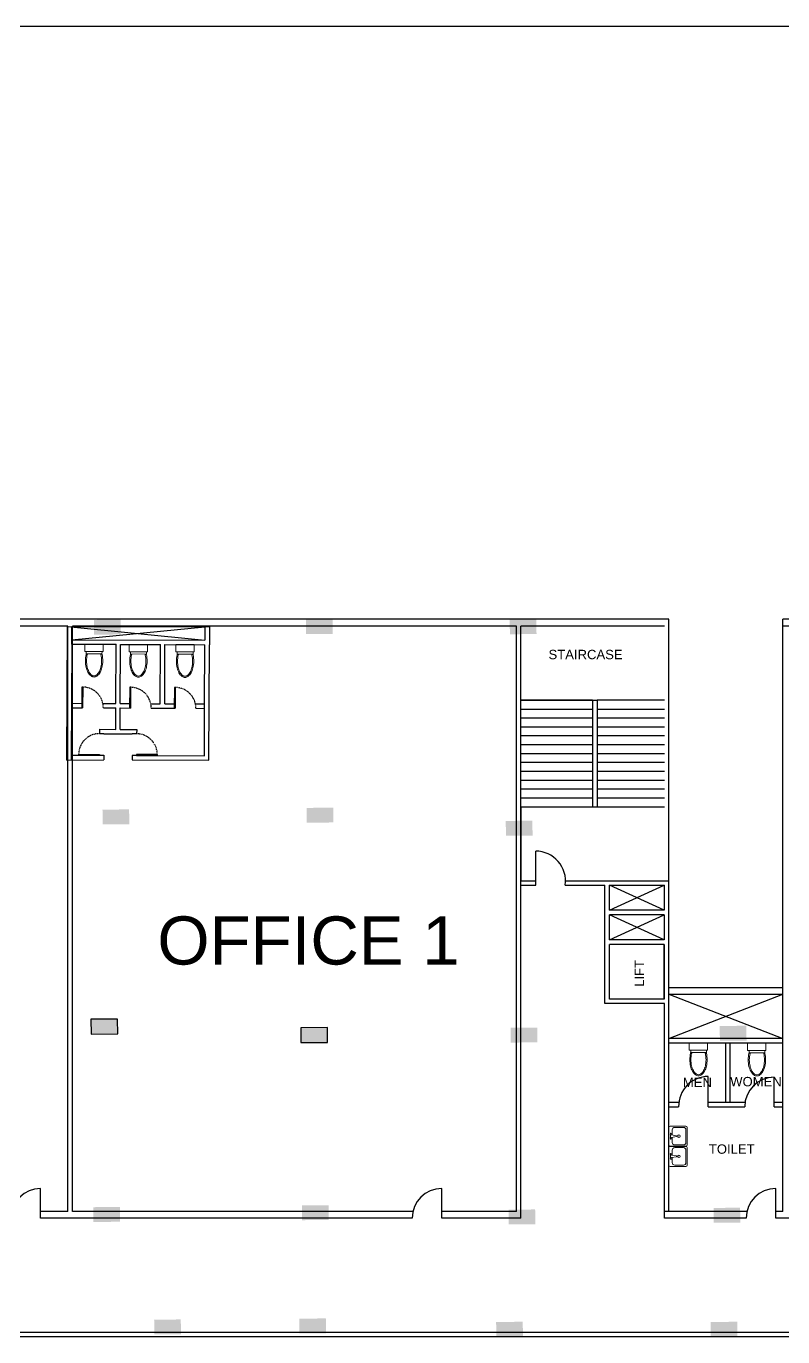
# Model space of a CAD drawing. Header units: millimetres. Extents: x 587797 to 2274247, y 1711 to 439204.
# Drawn here: x 1482342 to 1507905, y 287438 to 331711 of the extents above; entities that cross this region are included whole.
import ezdxf

# ---------------------------------------------------------------- set-up
doc = ezdxf.new("R2010")
doc.units = ezdxf.units.MM
doc.linetypes.add('ACAD_ISO03W100', pattern=[30, 12, -18])
doc.layers.add('finiture', color=7, linetype='Continuous', lineweight=20)
doc.styles.add('DIM_FONT', font='SIMPLEX', dxfattribs={"width": 0.8})
doc.styles.get("Standard").update_dxf_attribs({"font": 'arial.ttf'})

msp = doc.modelspace()

# ---------------------------------------------------------------- hatches: boundary and pattern name
h = msp.add_hatch(color=256)
h.dxf.hatch_style = 1
h.paths.add_polyline_path([(1485534.641, 311164.563), (1485530.354, 311664.545), (1484630.387, 311656.827), (1484634.674, 311156.845)])
h = msp.add_hatch(color=256)
h.dxf.hatch_style = 1
h.paths.add_polyline_path([(1492699.731, 311181.411), (1492695.443, 311681.393), (1491795.476, 311673.675), (1491799.764, 311173.693)])
h = msp.add_hatch(color=256)
h.dxf.hatch_style = 1
h.paths.add_polyline_path([(1499583.973, 311178.261), (1499579.685, 311678.242), (1498679.718, 311670.524), (1498684.006, 311170.543)])
h = msp.add_hatch(color=256)
h.dxf.hatch_style = 1
h.paths.add_polyline_path([(1485823.516, 304753.464), (1485819.228, 305253.445), (1484919.262, 305245.727), (1484923.549, 304745.746)])
h = msp.add_hatch(color=256)
h.dxf.hatch_style = 1
h.paths.add_polyline_path([(1492723.384, 304812.635), (1492719.097, 305312.617), (1491819.13, 305304.899), (1491823.417, 304804.917)])
h = msp.add_hatch(color=256)
h.dxf.hatch_style = 1
h.paths.add_polyline_path([(1499449.852, 304372.075), (1499445.564, 304872.056), (1498545.597, 304864.338), (1498549.885, 304364.357)])
h = msp.add_hatch(color=256)
h.dxf.hatch_style = 1
h.paths.add_polyline_path([(1485433.163, 297671.679), (1485428.875, 298171.661), (1484528.908, 298163.943), (1484533.196, 297663.961)])
h = msp.add_hatch(color=256)
h.dxf.hatch_style = 1
h.paths.add_polyline_path([(1492523.866, 297384.677), (1492519.579, 297884.659), (1491619.612, 297876.941), (1491623.899, 297376.959)])
h = msp.add_hatch(color=256)
h.dxf.hatch_style = 1
h.paths.add_polyline_path([(1499612.679, 297384.677), (1499608.391, 297884.659), (1498708.424, 297876.941), (1498712.712, 297376.959)])
h = msp.add_hatch(color=256)
h.dxf.hatch_style = 1
h.paths.add_polyline_path([(1506679.46, 297445.28), (1506675.172, 297945.262), (1505775.205, 297937.544), (1505779.493, 297437.562)])
h = msp.add_hatch(color=256)
h.dxf.hatch_style = 1
h.paths.add_polyline_path([(1485514.383, 291323.927), (1485510.095, 291823.909), (1484610.128, 291816.191), (1484614.416, 291316.21)])
h = msp.add_hatch(color=256)
h.dxf.hatch_style = 1
h.paths.add_polyline_path([(1492563.064, 291384.375), (1492558.776, 291884.357), (1491658.809, 291876.639), (1491663.097, 291376.657)])
h = msp.add_hatch(color=256)
h.dxf.hatch_style = 1
h.paths.add_polyline_path([(1506468.491, 291298.536), (1506464.203, 291798.518), (1505564.237, 291790.8), (1505568.524, 291290.819)])
h = msp.add_hatch(color=256)
h.dxf.hatch_style = 1
h.paths.add_polyline_path([(1499542.542, 291239.141), (1499538.254, 291739.123), (1498638.287, 291731.405), (1498642.575, 291231.423)])
h = msp.add_hatch(color=256)
h.dxf.hatch_style = 1
h.paths.add_polyline_path([(1487569.249, 287523.436), (1487564.961, 288023.418), (1486664.994, 288015.7), (1486669.282, 287515.718)])
h = msp.add_hatch(color=256)
h.dxf.hatch_style = 1
h.paths.add_polyline_path([(1492469.739, 287558.252), (1492465.452, 288058.233), (1491565.485, 288050.515), (1491569.772, 287550.534)])
h = msp.add_hatch(color=256)
h.dxf.hatch_style = 1
h.paths.add_polyline_path([(1499124.271, 287445.688), (1499119.984, 287945.669), (1498220.017, 287937.951), (1498224.305, 287437.97)])
h = msp.add_hatch(color=256)
h.dxf.hatch_style = 1
h.paths.add_polyline_path([(1506371.047, 287445.688), (1506366.759, 287945.669), (1505466.793, 287937.951), (1505471.08, 287437.97)])

# ---------------------------------------------------------------- linework, layer by layer
for p, q in [((1347477.966, 331711.038), (1546690.991, 331711.038)), ((1504053.595, 311675.292), (1450053.595, 311675.292)), ((1483753.595, 311445.292), (1450053.595, 311445.292)), ((1483713.204, 306919.042), (1483732.759, 311437.636)), ((1483732.759, 311437.636), (1488380.768, 310967.517)), ((1483753.595, 291675.292), (1483753.595, 311445.292)), ((1483880.161, 310836.992), (1483882.758, 311436.987)), ((1483880.81, 310986.991), (1488382.715, 311417.512)), ((1483882.758, 311436.987), (1488532.714, 311416.863)), ((1498903.595, 311445.292), (1483903.595, 311445.292)), ((1483903.595, 291675.292), (1483903.595, 311445.292)), ((1488382.715, 311417.512), (1488380.768, 310967.517)), ((1488532.714, 311416.863), (1488530.117, 310816.869)), ((1498903.595, 291675.292), (1498903.595, 311445.292)), ((1503903.595, 311445.292), (1499053.595, 311445.292)), ((1499053.595, 291445.292), (1499053.595, 311445.292)), ((1503903.595, 311445.292), (1499053.595, 311445.292)), ((1504053.595, 291675.292), (1504053.595, 311675.292)), ((1542053.595, 311675.292), (1507903.595, 311675.292)), ((1507903.595, 291675.292), (1507903.595, 311675.292)), ((1542053.595, 311445.292), (1507903.595, 311445.292)), ((1483880.161, 310836.992), (1483863.288, 306938.1)), ((1483880.161, 310836.992), (1485380.147, 310830.501)), ((1483880.81, 310986.991), (1488380.768, 310967.517)), ((1485371.492, 308830.52), (1485380.147, 310830.501)), ((1485521.49, 308829.87), (1485530.145, 310829.852)), ((1485530.145, 310829.852), (1486880.133, 310824.009)), ((1486871.478, 308824.028), (1486880.133, 310824.009)), ((1487021.476, 308823.379), (1487030.131, 310823.36)), ((1487030.131, 310823.36), (1488380.119, 310817.518)), ((1488371.464, 308817.537), (1488380.119, 310817.518)), ((1488513.244, 306917.977), (1488530.117, 310816.869)), ((1484222.013, 309385.499), (1484218.983, 308685.506)), ((1484251.012, 309385.374), (1484222.013, 309385.499)), ((1484251.012, 309385.374), (1484247.983, 308685.38)), ((1485839.8, 309378.498), (1485836.771, 308678.505)), ((1485868.8, 309378.373), (1485839.8, 309378.498)), ((1485868.8, 309378.373), (1485865.771, 308678.379)), ((1487349.563, 309371.964), (1487346.534, 308671.971)), ((1487378.563, 309371.839), (1487349.563, 309371.964)), ((1487378.563, 309371.839), (1487375.534, 308671.845)), ((1483870.857, 308687.012), (1484247.983, 308685.38)), ((1483871.506, 308837.011), (1484219.633, 308835.504)), ((1484932.366, 308832.42), (1485371.492, 308830.52)), ((1484947.977, 308682.351), (1485370.843, 308680.521)), ((1485367.715, 307957.94), (1485370.843, 308680.521)), ((1485517.714, 307957.291), (1485520.841, 308679.872)), ((1485520.841, 308679.872), (1485865.771, 308678.379)), ((1485521.49, 308829.87), (1485837.42, 308828.503)), ((1486550.153, 308825.419), (1486871.478, 308824.028)), ((1486565.764, 308675.35), (1487375.534, 308671.845)), ((1487021.476, 308823.379), (1487347.183, 308821.969)), ((1488059.916, 308818.885), (1488371.464, 308817.537)), ((1488075.527, 308668.816), (1488370.814, 308667.538)), ((1488363.895, 307068.624), (1488371.464, 308817.537)), ((1501478.595, 308945.292), (1499053.595, 308945.292)), ((1499053.595, 308945.292), (1501628.595, 308945.292)), ((1499053.595, 308645.292), (1501478.595, 308645.292)), ((1501478.595, 308945.292), (1501478.595, 305345.292)), ((1503903.595, 308945.292), (1501628.595, 308945.292)), ((1501628.595, 308945.292), (1501628.595, 305345.292)), ((1501628.595, 308645.292), (1503903.595, 308645.292)), ((1499053.595, 308345.292), (1501478.595, 308345.292)), ((1501628.595, 308345.292), (1503903.595, 308345.292)), ((1484817.066, 307960.323), (1484816.429, 307812.983)), ((1484816.429, 307812.983), (1484966.427, 307812.334)), ((1484817.066, 307960.323), (1485367.715, 307957.94)), ((1484966.416, 307809.675), (1485923.835, 307805.532)), ((1485517.714, 307957.291), (1486074.483, 307954.881)), ((1485923.846, 307808.191), (1485923.835, 307805.532)), ((1486073.845, 307807.542), (1485923.846, 307808.191)), ((1486074.483, 307954.881), (1486073.845, 307807.542)), ((1499053.595, 308045.292), (1501478.595, 308045.292)), ((1499053.595, 307745.292), (1501478.595, 307745.292)), ((1501628.595, 308045.292), (1503903.595, 308045.292)), ((1501628.595, 307745.292), (1503903.595, 307745.292)), ((1499053.595, 307445.292), (1501478.595, 307445.292)), ((1501628.595, 307445.292), (1503903.595, 307445.292)), ((1483713.204, 306919.042), (1484962.623, 306933.342)), ((1483863.937, 307088.099), (1484813.274, 307083.99)), ((1484113.406, 307116.019), (1484113.28, 307087.02)), ((1484113.28, 307087.02), (1484813.274, 307083.99)), ((1484113.406, 307116.019), (1484813.399, 307112.99)), ((1484813.399, 307112.99), (1484813.274, 307083.99)), ((1484813.274, 307083.99), (1484963.272, 307083.341)), ((1484963.272, 307083.341), (1484962.623, 306933.342)), ((1485920.692, 307079.198), (1485920.042, 306929.199)), ((1485920.042, 306929.199), (1488513.244, 306917.977)), ((1486070.69, 307078.549), (1485920.692, 307079.198)), ((1486070.816, 307107.548), (1486070.69, 307078.549)), ((1486070.69, 307078.549), (1488363.895, 307068.624)), ((1486770.684, 307075.519), (1486070.69, 307078.549)), ((1486770.809, 307104.519), (1486070.816, 307107.548)), ((1486770.809, 307104.519), (1486770.684, 307075.519)), ((1499053.595, 307145.292), (1501478.595, 307145.292)), ((1499053.595, 306845.292), (1501478.595, 306845.292)), ((1501628.595, 307145.292), (1503903.595, 307145.292)), ((1501628.595, 306845.292), (1503903.595, 306845.292)), ((1499053.595, 306545.292), (1501478.595, 306545.292)), ((1501628.595, 306545.292), (1503903.595, 306545.292)), ((1499053.595, 306245.292), (1501478.595, 306245.292)), ((1499053.595, 305945.292), (1501478.595, 305945.292)), ((1501628.595, 306245.292), (1503903.595, 306245.292)), ((1501628.595, 305945.292), (1503903.595, 305945.292)), ((1499053.595, 305645.292), (1501478.595, 305645.292)), ((1501628.595, 305645.292), (1503903.595, 305645.292)), ((1499053.595, 305345.292), (1503903.595, 305345.292)), ((1499053.595, 305345.292), (1499053.595, 302845.292)), ((1499053.595, 303745.292), (1499053.595, 304745.292)), ((1499556.685, 302695.292), (1499556.685, 303845.292)), ((1499053.595, 302845.292), (1499556.685, 302845.292)), ((1500565.546, 302845.292), (1504046.635, 302845.292)), ((1501896.635, 302845.292), (1503896.635, 302845.292)), ((1504046.635, 302845.292), (1504046.635, 298695.292)), ((1499053.595, 302695.292), (1499556.685, 302695.292)), ((1500556.685, 302695.292), (1501896.635, 302695.292)), ((1501896.635, 300695.292), (1501896.635, 302695.292)), ((1502046.635, 302695.292), (1503896.635, 302695.292)), ((1502046.635, 301845.292), (1502046.635, 302695.292)), ((1502046.635, 301845.292), (1503896.635, 302695.292)), ((1503896.635, 301845.292), (1502046.635, 302695.292)), ((1502046.635, 302695.292), (1503896.635, 302695.292)), ((1502046.635, 302695.292), (1503903.595, 302695.292)), ((1503896.635, 302695.292), (1503896.635, 301845.292)), ((1503896.635, 301845.292), (1502046.635, 301845.292)), ((1503896.635, 301695.292), (1502046.635, 301695.292)), ((1502046.635, 300845.292), (1502046.635, 301695.292)), ((1502046.635, 300845.292), (1503896.635, 301695.292)), ((1503896.635, 300845.292), (1502046.635, 301695.292)), ((1503896.635, 301695.292), (1503896.635, 300845.292)), ((1501896.635, 298695.292), (1501896.635, 300695.292)), ((1503896.635, 300845.292), (1502046.635, 300845.292)), ((1503896.635, 300695.292), (1502046.635, 300695.292)), ((1502046.635, 298845.292), (1502046.635, 300695.292)), ((1503896.635, 298845.292), (1503896.635, 300695.292)), ((1503896.635, 300695.292), (1503896.635, 298845.292)), ((1504053.595, 297511.642), (1504053.595, 299511.642)), ((1503896.635, 298845.292), (1502046.635, 298845.292)), ((1504053.595, 299241.642), (1507903.595, 299241.642)), ((1504053.595, 297511.642), (1504053.595, 299011.642)), ((1504053.595, 299011.642), (1507903.595, 299011.642)), ((1504053.595, 299011.642), (1507903.595, 297511.642)), ((1504053.595, 297511.642), (1507903.595, 299011.642)), ((1503896.635, 298695.292), (1501896.635, 298695.292)), ((1503903.595, 298695.292), (1501896.635, 298695.292)), ((1503903.595, 291445.292), (1503903.595, 298695.292)), ((1485428.875, 298171.661), (1484528.908, 298163.943)), ((1484528.908, 298163.943), (1484533.196, 297663.961)), ((1485433.163, 297671.679), (1485428.875, 298171.661)), ((1484533.196, 297663.961), (1485433.163, 297671.679)), ((1492519.579, 297884.659), (1491619.612, 297876.941)), ((1491619.612, 297876.941), (1491623.899, 297376.959)), ((1492523.866, 297384.677), (1492519.579, 297884.659)), ((1491623.899, 297376.959), (1492523.866, 297384.677)), ((1507903.595, 297511.642), (1504053.595, 297511.642)), ((1507903.595, 297361.642), (1504053.595, 297361.642)), ((1505978.595, 295361.642), (1505978.595, 297361.642)), ((1506128.595, 295361.642), (1506128.595, 297361.642)), ((1507903.595, 295361.642), (1507903.595, 297361.642)), ((1505386.223, 295211.642), (1505386.223, 296233.575)), ((1507617.722, 295211.642), (1507617.722, 296211.642)), ((1504053.595, 295361.642), (1504394.273, 295361.642)), ((1504053.595, 295361.642), (1504394.273, 295361.642)), ((1505386.223, 295361.642), (1506629.036, 295361.642)), ((1505386.223, 295361.642), (1506053.595, 295361.642)), ((1507617.722, 295361.642), (1507903.595, 295361.642)), ((1504053.595, 295211.642), (1504386.223, 295211.642)), ((1504053.595, 295211.642), (1504386.223, 295211.642)), ((1505386.223, 295211.642), (1506617.722, 295211.642)), ((1505386.223, 295211.642), (1506053.595, 295211.642)), ((1507617.722, 295211.642), (1507903.595, 295211.642)), ((1482828.238, 291445.292), (1482828.238, 292445.292)), ((1496382.958, 291445.292), (1496382.958, 292445.292)), ((1499053.595, 291445.292), (1499053.595, 292445.292)), ((1507669.571, 291445.292), (1507669.571, 292445.292)), ((1483753.595, 291675.292), (1482828.238, 291675.292)), ((1495382.958, 291445.292), (1482828.238, 291445.292)), ((1495409.767, 291675.292), (1483903.595, 291675.292)), ((1495409.767, 291675.292), (1484053.595, 291675.292)), ((1498903.595, 291675.292), (1496382.958, 291675.292)), ((1498903.595, 291675.292), (1496382.958, 291675.292)), ((1499053.595, 291445.292), (1496382.958, 291445.292)), ((1506696.38, 291675.292), (1503903.595, 291675.292)), ((1504053.595, 291675.292), (1503903.595, 291675.292)), ((1506669.571, 291445.292), (1503903.595, 291445.292)), ((1506696.38, 291675.292), (1504053.595, 291675.292)), ((1507903.595, 291675.292), (1507669.571, 291675.292)), ((1507903.595, 291675.292), (1507669.571, 291675.292)), ((1509470.766, 291445.292), (1507669.571, 291445.292)), ((1450053.595, 287595.292), (1519053.595, 287595.292)), ((1450053.595, 287445.292), (1519053.595, 287445.292))]:
    msp.add_line(p, q)
at = {"linetype": 'ACAD_ISO03W100'}
for centre, start, end in [((1484247.983, 308685.38), 359.7520462, 89.7520462), ((1485865.771, 308678.379), 359.7520462, 89.7520462), ((1487375.534, 308671.845), 359.7520462, 89.7520462), ((1484813.399, 307112.99), 89.7520462, 179.7520462), ((1486070.816, 307107.548), 359.7520462, 89.7520462)]:
    msp.add_arc(centre, 700, start, end, dxfattribs=at)
for centre, radius, start, end in [((1499550.352, 302830.002), 1015.31, 352.3755717, 89.6426021), ((1505386.387, 295233.18), 1000.396, 90.00939, 181.2336345), ((1507617.722, 295211.642), 1000, 90, 180), ((1482828.238, 291445.292), 1000, 90, 180), ((1496382.958, 291445.292), 1000, 90, 180), ((1507669.571, 291445.292), 1000, 90, 180)]:
    msp.add_arc(centre, radius, start, end)
at = {"layer": 'finiture'}
for p, q in [((1484318.732, 310587.061), (1484319.805, 310835.09)), ((1484319.805, 310835.09), (1484940.502, 310832.403)), ((1484940.502, 310832.403), (1484939.429, 310584.375)), ((1485817.164, 310580.576), (1485818.237, 310828.605)), ((1485818.237, 310828.605), (1486438.934, 310825.919)), ((1486438.934, 310825.919), (1486437.861, 310577.89)), ((1487393.703, 310573.754), (1487394.777, 310821.782)), ((1487394.777, 310821.782), (1488015.474, 310819.096)), ((1488015.474, 310819.096), (1488014.4, 310571.067)), ((1484939.429, 310584.375), (1484318.732, 310587.061)), ((1484372.302, 310510.672), (1484372.634, 310587.335)), ((1484372.952, 310510.859), (1484899.044, 310508.582)), ((1484902.417, 310511.327), (1484902.736, 310585.041)), ((1486437.861, 310577.89), (1485817.164, 310580.576)), ((1485870.734, 310504.187), (1485871.065, 310580.851)), ((1485871.383, 310504.374), (1486397.476, 310502.098)), ((1486400.849, 310504.842), (1486401.168, 310578.557)), ((1488014.4, 310571.067), (1487393.703, 310573.754)), ((1487447.273, 310497.365), (1487447.605, 310574.028)), ((1487447.923, 310497.552), (1487974.016, 310495.275)), ((1487977.388, 310498.019), (1487977.707, 310571.734)), ((1504739.171, 297115.207), (1504739.171, 297363.238)), ((1505359.874, 297115.207), (1504739.171, 297115.207)), ((1504793.071, 297039.051), (1504793.071, 297115.715)), ((1505323.179, 297042), (1505323.179, 297115.715)), ((1505359.874, 297363.238), (1505359.874, 297115.207)), ((1506711.977, 297109.203), (1506711.977, 297357.234)), ((1507332.68, 297109.203), (1506711.977, 297109.203)), ((1506765.877, 297033.047), (1506765.877, 297109.711)), ((1507295.984, 297035.996), (1507295.984, 297109.711)), ((1507332.68, 297357.234), (1507332.68, 297109.203)), ((1504793.72, 297039.241), (1505319.818, 297039.241)), ((1506766.526, 297033.237), (1507292.624, 297033.237)), ((1504056.87, 294509.842), (1504056.87, 293917.95)), ((1504099.148, 294552.672), (1504634.67, 294552.672)), ((1504634.67, 294552.12), (1504099.148, 294552.12)), ((1504169.612, 294249.127), (1504169.612, 294425.286)), ((1504254.168, 294509.842), (1504550.114, 294509.842)), ((1504634.67, 294425.286), (1504634.67, 294002.506)), ((1504676.948, 293917.95), (1504676.948, 294509.842)), ((1504113.241, 294171.618), (1504113.241, 294256.174)), ((1504310.538, 294227.988), (1504141.426, 294256.174)), ((1504141.426, 294171.618), (1504310.538, 294199.803)), ((1504169.612, 294002.506), (1504169.612, 294178.664)), ((1504310.538, 294199.803), (1504310.538, 294227.988)), ((1504056.87, 293827.364), (1504056.87, 293235.472)), ((1504099.148, 293875.672), (1504634.67, 293875.672)), ((1504099.148, 293870.194), (1504634.67, 293870.194)), ((1504634.67, 293869.642), (1504099.148, 293869.642)), ((1504113.241, 293489.14), (1504113.241, 293573.696)), ((1504310.538, 293545.51), (1504141.426, 293573.696)), ((1504169.612, 293566.649), (1504169.612, 293742.808)), ((1504550.114, 293917.95), (1504254.168, 293917.95)), ((1504254.168, 293827.364), (1504550.114, 293827.364)), ((1504310.538, 293517.325), (1504310.538, 293545.51)), ((1504634.67, 293742.808), (1504634.67, 293320.028)), ((1504676.948, 293235.472), (1504676.948, 293827.364)), ((1504099.148, 293193.194), (1504634.67, 293193.194)), ((1504141.426, 293489.14), (1504310.538, 293517.325)), ((1504169.612, 293320.028), (1504169.612, 293496.186)), ((1504550.114, 293235.472), (1504254.168, 293235.472))]:
    msp.add_line(p, q, dxfattribs=at)
for centre, radius in [((1504127.334, 294284.359), 28.185), ((1504127.334, 294143.432), 28.185), ((1504395.094, 294213.896), 42.278), ((1504127.334, 293601.881), 28.185), ((1504395.094, 293531.418), 42.278), ((1504127.334, 293460.954), 28.185)]:
    msp.add_circle(centre, radius, dxfattribs=at)
for centre, radius, start, end in [((1485350.062, 310266.243), 1007.399, 167.1934694, 179.7520462), ((1484996.649, 310346.579), 644.97, 165.2436066, 167.1934694), ((1485350.062, 310266.243), 970.194, 167.1934694, 179.7520462), ((1484996.649, 310346.579), 607.765, 165.2436066, 167.1934694), ((1484273.949, 310349.706), 607.765, 12.3106229, 14.2604858), ((1483919.854, 310272.432), 970.194, 359.7520462, 12.3106229), ((1484273.949, 310349.706), 644.97, 12.3106229, 14.2604858), ((1483919.854, 310272.432), 1007.399, 359.7520462, 12.3106229), ((1486848.494, 310259.758), 1007.399, 167.1934694, 179.7520462), ((1486495.081, 310340.094), 644.97, 165.2436066, 167.1934694), ((1486848.494, 310259.758), 970.194, 167.1934694, 179.7520462), ((1486495.081, 310340.094), 607.765, 165.2436066, 167.1934694), ((1485772.38, 310343.222), 607.765, 12.3106229, 14.2604858), ((1485418.285, 310265.948), 970.194, 359.7520462, 12.3106229), ((1485772.38, 310343.222), 644.97, 12.3106229, 14.2604858), ((1485418.285, 310265.948), 1007.399, 359.7520462, 12.3106229), ((1488425.033, 310252.936), 1007.399, 167.1934694, 179.7520462), ((1488071.62, 310333.271), 644.97, 165.2436066, 167.1934694), ((1488425.033, 310252.936), 970.194, 167.1934694, 179.7520462), ((1488071.62, 310333.271), 607.765, 165.2436066, 167.1934694), ((1487348.92, 310336.399), 607.765, 12.3106229, 14.2604858), ((1486994.825, 310259.125), 970.194, 359.7520462, 12.3106229), ((1487348.92, 310336.399), 644.97, 12.3106229, 14.2604858), ((1486994.825, 310259.125), 1007.399, 359.7520462, 12.3106229), ((1485350.062, 310266.243), 1007.399, 179.7520462, 192.3106229), ((1484995.967, 310188.969), 644.97, 192.3106229, 208.0237809), ((1485350.062, 310266.243), 970.194, 179.7520462, 192.3106229), ((1484995.967, 310188.969), 607.765, 192.3106229, 208.0237809), ((1484273.266, 310192.097), 607.765, 331.4803115, 347.1934694), ((1484273.266, 310192.097), 644.97, 331.4803115, 347.1934694), ((1483919.854, 310272.432), 970.194, 347.1934694, 359.7520462), ((1483919.854, 310272.432), 1007.399, 347.1934694, 359.7520462), ((1486848.494, 310259.758), 1007.399, 179.7520462, 192.3106229), ((1486494.399, 310182.484), 644.97, 192.3106229, 208.0237809), ((1486848.494, 310259.758), 970.194, 179.7520462, 192.3106229), ((1486494.399, 310182.484), 607.765, 192.3106229, 208.0237809), ((1485771.698, 310185.612), 607.765, 331.4803115, 347.1934694), ((1485771.698, 310185.612), 644.97, 331.4803115, 347.1934694), ((1485418.285, 310265.948), 970.194, 347.1934694, 359.7520462), ((1485418.285, 310265.948), 1007.399, 347.1934694, 359.7520462), ((1488425.033, 310252.936), 1007.399, 179.7520462, 192.3106229), ((1488070.938, 310175.662), 644.97, 192.3106229, 208.0237809), ((1488425.033, 310252.936), 970.194, 179.7520462, 192.3106229), ((1488070.938, 310175.662), 607.765, 192.3106229, 208.0237809), ((1487348.238, 310178.789), 607.765, 331.4803115, 347.1934694), ((1487348.238, 310178.789), 644.97, 331.4803115, 347.1934694), ((1486994.825, 310259.125), 970.194, 347.1934694, 359.7520462), ((1486994.825, 310259.125), 1007.399, 347.1934694, 359.7520462), ((1484772.764, 310070.171), 392.122, 208.0237809, 232.1490115), ((1484772.764, 310070.171), 354.917, 208.0237809, 232.1490115), ((1484633.319, 309890.73), 164.868, 232.1490115, 269.7520462), ((1484633.319, 309890.73), 127.664, 232.1490115, 269.7520462), ((1484633.319, 309890.73), 164.868, 269.7520462, 307.3550809), ((1484633.319, 309890.73), 127.664, 269.7520462, 307.3550809), ((1484495.432, 310071.371), 354.917, 307.3550809, 331.4803115), ((1484495.432, 310071.371), 392.122, 307.3550809, 331.4803115), ((1486271.196, 310063.687), 392.122, 208.0237809, 232.1490115), ((1486271.196, 310063.687), 354.917, 208.0237809, 232.1490115), ((1486131.751, 309884.245), 164.868, 232.1490115, 269.7520462), ((1486131.751, 309884.245), 127.664, 232.1490115, 269.7520462), ((1486131.751, 309884.245), 164.868, 269.7520462, 307.3550809), ((1486131.751, 309884.245), 127.664, 269.7520462, 307.3550809), ((1485993.864, 310064.887), 354.917, 307.3550809, 331.4803115), ((1485993.864, 310064.887), 392.122, 307.3550809, 331.4803115), ((1487847.735, 310056.864), 392.122, 208.0237809, 232.1490115), ((1487847.735, 310056.864), 354.917, 208.0237809, 232.1490115), ((1487708.29, 309877.422), 164.868, 232.1490115, 269.7520462), ((1487708.29, 309877.422), 127.664, 232.1490115, 269.7520462), ((1487708.29, 309877.422), 164.868, 269.7520462, 307.3550809), ((1487708.29, 309877.422), 127.664, 269.7520462, 307.3550809), ((1487570.404, 310058.064), 354.917, 307.3550809, 331.4803115), ((1487570.404, 310058.064), 392.122, 307.3550809, 331.4803115), ((1505771.88, 296798.856), 1007.399, 167.4414233, 180), ((1505771.88, 296798.856), 1007.399, 180, 192.5585767), ((1505418.123, 296877.661), 644.97, 165.4915604, 167.4414233), ((1505771.88, 296798.856), 970.194, 167.4414233, 180), ((1505771.88, 296798.856), 970.194, 180, 192.5585767), ((1505418.123, 296877.661), 607.765, 165.4915604, 167.4414233), ((1504695.416, 296877.661), 607.765, 12.5585767, 14.5084396), ((1504341.658, 296798.856), 970.194, 0, 12.5585767), ((1504341.658, 296798.856), 970.194, 347.4414233, 0), ((1504695.416, 296877.661), 644.97, 12.5585767, 14.5084396), ((1504341.658, 296798.856), 1007.399, 0, 12.5585767), ((1504341.658, 296798.856), 1007.399, 347.4414233, 0), ((1507744.686, 296792.852), 1007.399, 167.4414233, 180), ((1507744.686, 296792.852), 1007.399, 180, 192.5585767), ((1507390.928, 296871.657), 644.97, 165.4915604, 167.4414233), ((1507744.686, 296792.852), 970.194, 167.4414233, 180), ((1507744.686, 296792.852), 970.194, 180, 192.5585767), ((1507390.928, 296871.657), 607.765, 165.4915604, 167.4414233), ((1506668.221, 296871.657), 607.765, 12.5585767, 14.5084396), ((1506314.464, 296792.852), 970.194, 0, 12.5585767), ((1506314.464, 296792.852), 970.194, 347.4414233, 0), ((1506668.221, 296871.657), 644.97, 12.5585767, 14.5084396), ((1506314.464, 296792.852), 1007.399, 0, 12.5585767), ((1506314.464, 296792.852), 1007.399, 347.4414233, 0), ((1505418.123, 296720.05), 644.97, 192.5585767, 208.2717347), ((1505418.123, 296720.05), 607.765, 192.5585767, 208.2717347), ((1505195.436, 296600.288), 392.122, 208.2717347, 232.3969653), ((1505195.436, 296600.288), 354.917, 208.2717347, 232.3969653), ((1505056.769, 296420.244), 164.868, 232.3969653, 270), ((1505056.769, 296420.244), 127.664, 232.3969653, 270), ((1505056.769, 296420.244), 127.664, 270, 307.6030347), ((1505056.769, 296420.244), 164.868, 270, 307.6030347), ((1504918.102, 296600.288), 354.917, 307.6030347, 331.7282653), ((1504918.102, 296600.288), 392.122, 307.6030347, 331.7282653), ((1504695.416, 296720.05), 607.765, 331.7282653, 347.4414233), ((1504695.416, 296720.05), 644.97, 331.7282653, 347.4414233), ((1507390.928, 296714.046), 644.97, 192.5585767, 208.2717347), ((1507390.928, 296714.046), 607.765, 192.5585767, 208.2717347), ((1507168.242, 296594.284), 392.122, 208.2717347, 232.3969653), ((1507168.242, 296594.284), 354.917, 208.2717347, 232.3969653), ((1507029.575, 296414.24), 164.868, 232.3969653, 270), ((1507029.575, 296414.24), 127.664, 232.3969653, 270), ((1507029.575, 296414.24), 127.664, 270, 307.6030347), ((1507029.575, 296414.24), 164.868, 270, 307.6030347), ((1506890.908, 296594.284), 354.917, 307.6030347, 331.7282653), ((1506890.908, 296594.284), 392.122, 307.6030347, 331.7282653), ((1506668.221, 296714.046), 607.765, 331.7282653, 347.4414233), ((1506668.221, 296714.046), 644.97, 331.7282653, 347.4414233), ((1504099.148, 294509.842), 42.278, 90, 180), ((1504254.168, 294425.286), 84.556, 90, 180), ((1504550.114, 294425.286), 84.556, 0, 90), ((1504634.67, 294509.842), 42.278, 0, 90), ((1504254.168, 294002.506), 84.556, 180, 270), ((1504550.114, 294002.506), 84.556, 270, 0), ((1504099.148, 293917.95), 42.278, 180, 270), ((1504099.148, 293827.364), 42.278, 90, 180), ((1504254.168, 293742.808), 84.556, 90, 180), ((1504550.114, 293742.808), 84.556, 0, 90), ((1504634.67, 293917.95), 42.278, 270, 0), ((1504634.67, 293827.364), 42.278, 0, 90), ((1504099.148, 293235.472), 42.278, 180, 270), ((1504254.168, 293320.028), 84.556, 180, 270), ((1504550.114, 293320.028), 84.556, 270, 0), ((1504634.67, 293235.472), 42.278, 270, 0)]:
    msp.add_arc(centre, radius, start, end, dxfattribs=at)

# ---------------------------------------------------------------- texts
for s, height, p in [('STAIRCASE', 316.3813, (1499988.972, 310328.101)), ('OFFICE 1', 1625.3381, (1486771.917, 300013.23)), ('MEN', 316.3813, (1504528.536, 295870.915)), ('WOMEN', 316.3813, (1506128.595, 295899.821)), ('TOILET', 316.3813, (1505406.918, 293620.75))]:
    msp.add_text(s, height=height).set_placement(p)
msp.add_text('LIFT', height=311.9008, rotation=90).set_placement((1503216.353, 299263.982))
at = {"layer": 'finiture', "style": 'DIM_FONT', "width": 0.8, "flags": 9}
for tag, p, s in [('YSIZE', (1504056.87, 294213.896), '491'), ('XSIZE', (1504056.87, 294213.896), '450'), ('YSIZE', (1504056.87, 293531.418), '491'), ('XSIZE', (1504056.87, 293531.418), '450')]:
    msp.add_attdef(tag, p, s, height=0.689, dxfattribs=at)

doc.saveas('drawing.dxf')
